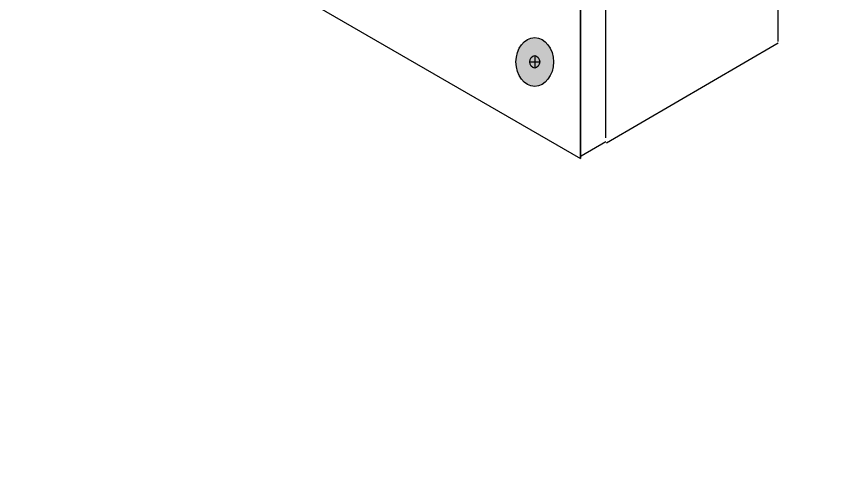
# Model space of a CAD drawing. Header units: inches. Extents: x -24 to 76, y -57 to 19.
# Drawn here: x 5.248 to 7.485, y -41.971 to -40.729 of the extents above; entities that cross this region are included whole.
import ezdxf

# ---------------------------------------------------------------- set-up
doc = ezdxf.new("R2010")
doc.units = ezdxf.units.IN
doc.header["$MEASUREMENT"] = 0
for name, color, linetype, lineweight in [('G-ANNO-TTLB', 7, 'Continuous', 0), ('TYVEK', 7, 'Continuous', 0), ('WALL SCRATCH', 7, 'Continuous', 0)]:
    doc.layers.add(name, color=color, linetype=linetype, lineweight=lineweight)

# ---------------------------------------------------------------- blocks, each defined once
blk = doc.blocks.new('Block_263')
at = {"layer": 'TYVEK', "true_color": 0x003b71, "transparency": 33554687}
h = blk.add_hatch(color=156, dxfattribs=at)
h.dxf.hatch_style = 2
edge = h.paths.add_edge_path()
edge.add_ellipse((6.6568, -40.8523), major_axis=(0, 0.0664), ratio=0.766948, start_angle=0, end_angle=360)
at = {"layer": 'TYVEK', "color": 18, "lineweight": 25, "true_color": 0x000000}
for p, q in [((6.6568, -40.8347), (6.6568, -40.869)), ((6.6433, -40.8519), (6.6703, -40.8519))]:
    blk.add_line(p, q, dxfattribs=at)
for centre, major_axis, ratio in [((6.6568, -40.8523), (0, 0.0664), 0.766948), ((6.6568, -40.8519), (0, 0.0171), 0.788846)]:
    blk.add_ellipse(centre, major_axis=major_axis, ratio=ratio, dxfattribs=at)

msp = doc.modelspace()

# ---------------------------------------------------------------- hatches: boundary and pattern name
at = {"layer": 'G-ANNO-TTLB', "true_color": 0xff00ff, "transparency": 33554687}
h = msp.add_hatch(color=6, dxfattribs=at)
edge = h.paths.add_edge_path()
edge.add_spline(control_points=[(19.9156, -54.0521), (19.9156, -54.0521), (-20.7721, -54.0521), (-20.7721, -54.0521), (-20.7721, -54.0521), (-20.7721, -19.9271), (-20.7721, -19.9271), (-20.7721, -19.9271), (19.9156, -19.9271), (19.9156, -19.9271), (19.9156, -19.9271), (19.9156, -54.0521), (19.9156, -54.0521)], knot_values=[0, 0, 0, 0, 1, 1, 1, 2, 2, 2, 3, 3, 3, 4, 4, 4, 4], degree=3, periodic=0)
edge = h.paths.add_edge_path()
edge.add_spline(control_points=[(-20.6471, -20.0521), (-20.6471, -20.0521), (-20.6471, -53.9271), (-20.6471, -53.9271), (-20.6471, -53.9271), (19.7906, -53.9271), (19.7906, -53.9271), (19.7906, -53.9271), (19.7906, -20.0521), (19.7906, -20.0521), (19.7906, -20.0521), (-20.6471, -20.0521), (-20.6471, -20.0521)], knot_values=[0, 0, 0, 0, 1, 1, 1, 2, 2, 2, 3, 3, 3, 4, 4, 4, 4], degree=3, periodic=0)
edge.add_line((-20.6471, -20.0521), (-20.6471, -20.0521))

# ---------------------------------------------------------------- linework, layer by layer
at = {"layer": 'G-ANNO-TTLB'}
for points in [[(19.9156, -54.0521), (19.9156, -54.0521), (-20.7721, -54.0521), (-20.7721, -54.0521), (-20.7721, -54.0521), (-20.7721, -19.9271), (-20.7721, -19.9271), (-20.7721, -19.9271), (19.9156, -19.9271), (19.9156, -19.9271), (19.9156, -19.9271), (19.9156, -54.0521), (19.9156, -54.0521)], [(-20.6471, -20.0521), (-20.6471, -20.0521), (-20.6471, -53.9271), (-20.6471, -53.9271), (-20.6471, -53.9271), (19.7906, -53.9271), (19.7906, -53.9271), (19.7906, -53.9271), (19.7906, -20.0521), (19.7906, -20.0521), (19.7906, -20.0521), (-20.6471, -20.0521), (-20.6471, -20.0521)]]:
    msp.add_open_spline(points, degree=3, knots=[0, 0, 0, 0, 1, 1, 1, 2, 2, 2, 3, 3, 3, 4, 4, 4, 4], dxfattribs=at)
at = {"layer": 'TYVEK', "color": 18, "lineweight": 25, "true_color": 0x000000}
for p in [(6.7816, -35.2209), (3.0484, -38.9536)]:
    msp.add_line(p, (6.7816, -41.1148), dxfattribs=at)
at = {"layer": 'TYVEK', "color": 2, "lineweight": 25, "true_color": 0xffff00}
msp.add_line((6.7816, -41.1148), (6.7816, -36.0233), dxfattribs=at)
at = {"layer": 'WALL SCRATCH', "color": 33, "lineweight": 25, "true_color": 0xcc9966}
for p, q in [((7.3187, -40.7967), (7.3187, -34.9028)), ((7.3185, -40.8013), (6.8516, -41.0731))]:
    msp.add_line(p, q, dxfattribs=at)
at = {"layer": 'WALL SCRATCH', "color": 2, "lineweight": 25, "true_color": 0xffff00}
for p, q in [((6.8498, -41.0584), (6.8498, -35.1645)), ((6.7811, -35.1996), (6.7811, -41.0936)), ((6.8497, -41.0695), (6.7829, -41.1082))]:
    msp.add_line(p, q, dxfattribs=at)

# ---------------------------------------------------------------- block references
at = {"layer": 'TYVEK'}
msp.add_blockref('Block_263', (0, 0), dxfattribs=at)

doc.saveas('drawing.dxf')
